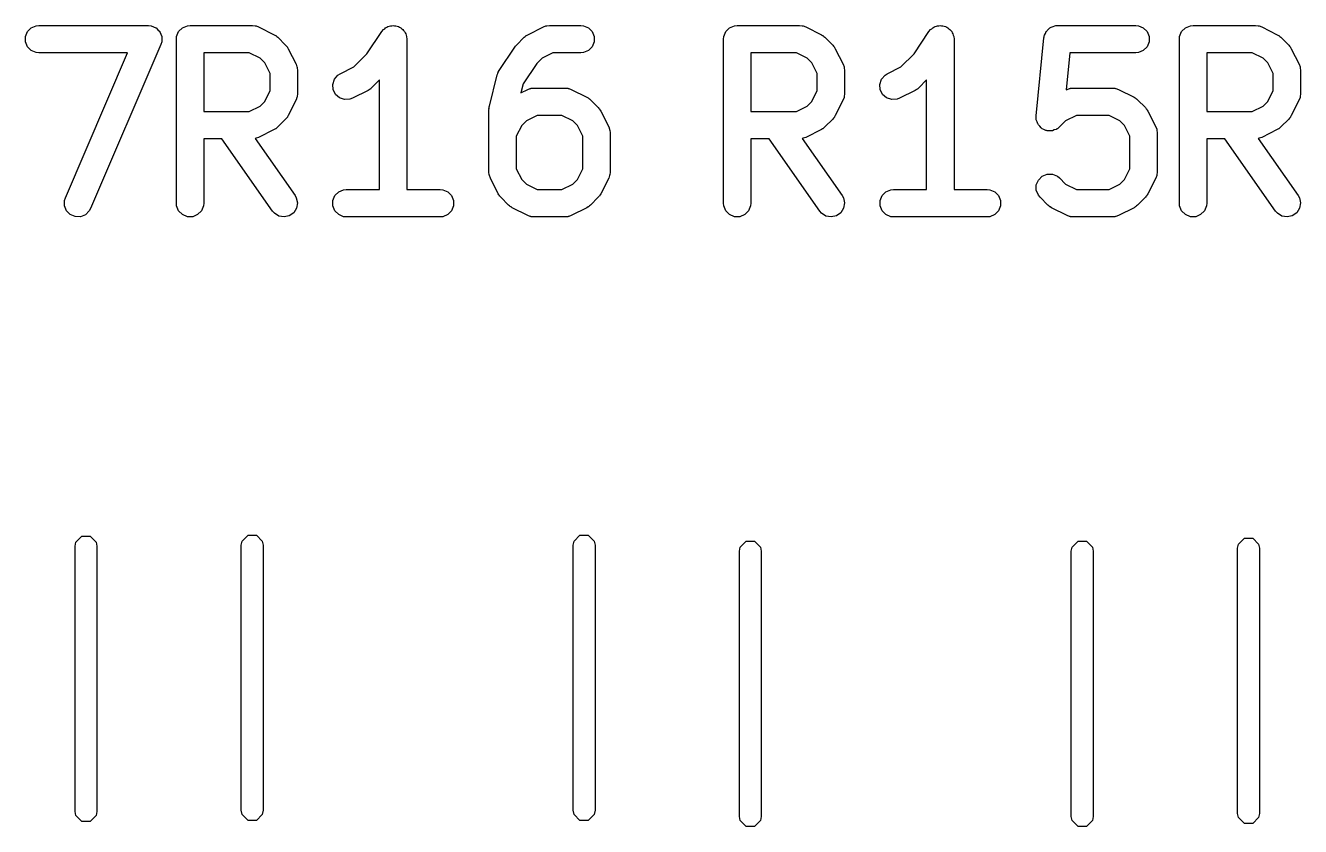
# Model space of a CAD drawing. Header units: millimetres. Extents: x 113.4 to 170.4, y -113 to -74.5.
# Drawn here: x 127.41 to 134.4, y -99.83 to -95.43 of the extents above; entities that cross this region are included whole.
import ezdxf

# ---------------------------------------------------------------- set-up
doc = ezdxf.new("R2010")
doc.units = ezdxf.units.MM
doc.layers.add('F.Silkscreen', color=41, linetype='CONTINUOUS', true_color=0xf2eda1)

msp = doc.modelspace()

# ---------------------------------------------------------------- linework, layer by layer
at = {"layer": 'F.Silkscreen', "linetype": 'CONTINUOUS'}
for p, q in [((127.405012, -95.493925), (127.416211, -95.466889)), ((127.405012, -95.523189), (127.405012, -95.493925)), ((127.416211, -95.466889), (127.436903, -95.446197)), ((127.436903, -95.446197), (127.463939, -95.434998)), ((127.463939, -95.434998), (127.478571, -95.433557)), ((127.478571, -95.433557), (128.078571, -95.433557)), ((128.078571, -95.433557), (128.093203, -95.434998)), ((128.093203, -95.434998), (128.093633, -95.435176)), ((128.093633, -95.435176), (128.094098, -95.435182)), ((128.094098, -95.435182), (128.107138, -95.44077)), ((128.107138, -95.44077), (128.120239, -95.446197)), ((128.120239, -95.446197), (128.120567, -95.446525)), ((128.120567, -95.446525), (128.120996, -95.446709)), ((128.120996, -95.446709), (128.130911, -95.456869)), ((128.130911, -95.456869), (128.140931, -95.466889)), ((128.140931, -95.466889), (128.141109, -95.467319)), ((128.141109, -95.467319), (128.141435, -95.467653)), ((128.141435, -95.467653), (128.146708, -95.480835)), ((128.146708, -95.480835), (128.15213, -95.493925)), ((128.15213, -95.493925), (128.15213, -95.49439)), ((128.15213, -95.49439), (128.152303, -95.494823)), ((128.152303, -95.494823), (128.15213, -95.509002)), ((128.232142, -95.508557), (128.233583, -95.493925)), ((128.233583, -95.493925), (128.244782, -95.466889)), ((128.244782, -95.466889), (128.265474, -95.446197)), ((128.265474, -95.446197), (128.29251, -95.434998)), ((128.29251, -95.434998), (128.307142, -95.433557)), ((128.307142, -95.433557), (128.649999, -95.433557)), ((128.649999, -95.433557), (128.664631, -95.434998)), ((128.664631, -95.434998), (128.66712, -95.436029)), ((128.66712, -95.436029), (128.669808, -95.43622)), ((128.669808, -95.43622), (128.68354, -95.441475)), ((128.68354, -95.441475), (128.769255, -95.484332)), ((128.769255, -95.484332), (128.775554, -95.488296)), ((128.775554, -95.488296), (128.777382, -95.489054)), ((128.777382, -95.489054), (128.779438, -95.490742)), ((128.779438, -95.490742), (128.781698, -95.492164)), ((128.781698, -95.492164), (128.782997, -95.493662)), ((128.782997, -95.493662), (128.788747, -95.498381)), ((128.788747, -95.498381), (128.831604, -95.541238)), ((129.277428, -95.589347), (129.359024, -95.466955)), ((129.359024, -95.466955), (129.359057, -95.466913)), ((129.359057, -95.466913), (129.359068, -95.466889)), ((129.359068, -95.466889), (129.359123, -95.466833)), ((129.359123, -95.466833), (129.36834, -95.455579)), ((129.36834, -95.455579), (129.374509, -95.451447)), ((129.374509, -95.451447), (129.37976, -95.446197)), ((129.37976, -95.446197), (129.386549, -95.443384)), ((129.386549, -95.443384), (129.392655, -95.439296)), ((129.392655, -95.439296), (129.399935, -95.437839)), ((129.399935, -95.437839), (129.406796, -95.434998)), ((129.406796, -95.434998), (129.414144, -95.434998)), ((129.414144, -95.434998), (129.421349, -95.433557)), ((129.421349, -95.433557), (129.428633, -95.434998)), ((129.428633, -95.434998), (129.43606, -95.434998)), ((129.43606, -95.434998), (129.442848, -95.43781)), ((129.442848, -95.43781), (129.450057, -95.439236)), ((129.450057, -95.439236), (129.456235, -95.443355)), ((129.456235, -95.443355), (129.463096, -95.446197)), ((129.463096, -95.446197), (129.468291, -95.451392)), ((129.468291, -95.451392), (129.474406, -95.455469)), ((129.474406, -95.455469), (129.478537, -95.461638)), ((129.478537, -95.461638), (129.483788, -95.466889)), ((129.483788, -95.466889), (129.4866, -95.473678)), ((129.4866, -95.473678), (129.490689, -95.479784)), ((129.490689, -95.479784), (129.492145, -95.487064)), ((129.492145, -95.487064), (129.494987, -95.493925)), ((129.494987, -95.493925), (129.496412, -95.508401)), ((130.096967, -95.541238), (130.139824, -95.498381)), ((130.139824, -95.498381), (130.145573, -95.493662)), ((130.145573, -95.493662), (130.146873, -95.492164)), ((130.146873, -95.492164), (130.149132, -95.490742)), ((130.149132, -95.490742), (130.151189, -95.489054)), ((130.151189, -95.489054), (130.153016, -95.488296)), ((130.153016, -95.488296), (130.159316, -95.484332)), ((130.159316, -95.484332), (130.24503, -95.441475)), ((130.24503, -95.441475), (130.258762, -95.43622)), ((130.258762, -95.43622), (130.261449, -95.436029)), ((130.261449, -95.436029), (130.263939, -95.434998)), ((130.263939, -95.434998), (130.278571, -95.433557)), ((130.278571, -95.433557), (130.45, -95.433557)), ((130.45, -95.433557), (130.464632, -95.434998)), ((130.464632, -95.434998), (130.491668, -95.446197)), ((130.491668, -95.446197), (130.51236, -95.466889)), ((130.51236, -95.466889), (130.523559, -95.493925)), ((130.523559, -95.493925), (130.523559, -95.523189)), ((131.232142, -95.508557), (131.233583, -95.493925)), ((131.233583, -95.493925), (131.244782, -95.466889)), ((131.244782, -95.466889), (131.265474, -95.446197)), ((131.265474, -95.446197), (131.29251, -95.434998)), ((131.29251, -95.434998), (131.307142, -95.433557)), ((131.307142, -95.433557), (131.649999, -95.433557)), ((131.649999, -95.433557), (131.664631, -95.434998)), ((131.664631, -95.434998), (131.66712, -95.436029)), ((131.66712, -95.436029), (131.669808, -95.43622)), ((131.669808, -95.43622), (131.68354, -95.441475)), ((131.68354, -95.441475), (131.769255, -95.484332)), ((131.769255, -95.484332), (131.775554, -95.488296)), ((131.775554, -95.488296), (131.777382, -95.489054)), ((131.777382, -95.489054), (131.779438, -95.490742)), ((131.779438, -95.490742), (131.781698, -95.492164)), ((131.781698, -95.492164), (131.782997, -95.493662)), ((131.782997, -95.493662), (131.788747, -95.498381)), ((131.788747, -95.498381), (131.831604, -95.541238)), ((132.277428, -95.589347), (132.359024, -95.466955)), ((132.359024, -95.466955), (132.359057, -95.466913)), ((132.359057, -95.466913), (132.359068, -95.466889)), ((132.359068, -95.466889), (132.359123, -95.466833)), ((132.359123, -95.466833), (132.36834, -95.455579)), ((132.36834, -95.455579), (132.374509, -95.451447)), ((132.374509, -95.451447), (132.37976, -95.446197)), ((132.37976, -95.446197), (132.386549, -95.443384)), ((132.386549, -95.443384), (132.392655, -95.439296)), ((132.392655, -95.439296), (132.399935, -95.437839)), ((132.399935, -95.437839), (132.406796, -95.434998)), ((132.406796, -95.434998), (132.414144, -95.434998)), ((132.414144, -95.434998), (132.421349, -95.433557)), ((132.421349, -95.433557), (132.428633, -95.434998)), ((132.428633, -95.434998), (132.43606, -95.434998)), ((132.43606, -95.434998), (132.442848, -95.43781)), ((132.442848, -95.43781), (132.450057, -95.439236)), ((132.450057, -95.439236), (132.456235, -95.443355)), ((132.456235, -95.443355), (132.463096, -95.446197)), ((132.463096, -95.446197), (132.468291, -95.451392)), ((132.468291, -95.451392), (132.474406, -95.455469)), ((132.474406, -95.455469), (132.478537, -95.461638)), ((132.478537, -95.461638), (132.483788, -95.466889)), ((132.483788, -95.466889), (132.4866, -95.473678)), ((132.4866, -95.473678), (132.490689, -95.479784)), ((132.490689, -95.479784), (132.492145, -95.487064)), ((132.492145, -95.487064), (132.494987, -95.493925)), ((132.494987, -95.493925), (132.496412, -95.508401)), ((132.9468, -95.929665), (132.989657, -95.501094)), ((132.989657, -95.501094), (132.990726, -95.495761)), ((132.990726, -95.493925), (132.991439, -95.492202)), ((132.990726, -95.495761), (132.990726, -95.493925)), ((132.991439, -95.492202), (132.992547, -95.486678)), ((132.992547, -95.486678), (132.997729, -95.477016)), ((132.997729, -95.477016), (133.001925, -95.466889)), ((133.001925, -95.466889), (133.004595, -95.464218)), ((133.004595, -95.464218), (133.006381, -95.46089)), ((133.006381, -95.46089), (133.014867, -95.453946)), ((133.014867, -95.453946), (133.022617, -95.446197)), ((133.022617, -95.446197), (133.026105, -95.444752)), ((133.026105, -95.444752), (133.029029, -95.44236)), ((133.029029, -95.44236), (133.039526, -95.439192)), ((133.039526, -95.439192), (133.049653, -95.434998)), ((133.049653, -95.434998), (133.055258, -95.434445)), ((133.055258, -95.434445), (133.057045, -95.433907)), ((133.057045, -95.433907), (133.058873, -95.434089)), ((133.058873, -95.434089), (133.064285, -95.433557)), ((133.064285, -95.433557), (133.492857, -95.433557)), ((133.492857, -95.433557), (133.507489, -95.434998)), ((133.507489, -95.434998), (133.534525, -95.446197)), ((133.534525, -95.446197), (133.555217, -95.466889)), ((133.555217, -95.466889), (133.566416, -95.493925)), ((133.566416, -95.493925), (133.566416, -95.523189)), ((133.732142, -95.508557), (133.733583, -95.493925)), ((133.733583, -95.493925), (133.744782, -95.466889)), ((133.744782, -95.466889), (133.765474, -95.446197)), ((133.765474, -95.446197), (133.79251, -95.434998)), ((133.79251, -95.434998), (133.807142, -95.433557)), ((133.807142, -95.433557), (134.149999, -95.433557)), ((134.149999, -95.433557), (134.164631, -95.434998)), ((134.164631, -95.434998), (134.16712, -95.436029)), ((134.16712, -95.436029), (134.169808, -95.43622)), ((134.169808, -95.43622), (134.18354, -95.441475)), ((134.18354, -95.441475), (134.269255, -95.484332)), ((134.269255, -95.484332), (134.275554, -95.488296)), ((134.275554, -95.488296), (134.277382, -95.489054)), ((134.277382, -95.489054), (134.279438, -95.490742)), ((134.279438, -95.490742), (134.281698, -95.492164)), ((134.281698, -95.492164), (134.282997, -95.493662)), ((134.282997, -95.493662), (134.288747, -95.498381)), ((134.288747, -95.498381), (134.331604, -95.541238)), ((127.416211, -95.550225), (127.405012, -95.523189)), ((127.436903, -95.570917), (127.416211, -95.550225)), ((127.463939, -95.582116), (127.436903, -95.570917)), ((128.147507, -95.538101), (127.761793, -96.438101)), ((128.151946, -95.524084), (128.147507, -95.538101)), ((128.151951, -95.523619), (128.151946, -95.524084)), ((128.15213, -95.523189), (128.151951, -95.523619)), ((128.15213, -95.509002), (128.15213, -95.523189)), ((128.232142, -96.408557), (128.232142, -95.508557)), ((128.831604, -95.541238), (128.836322, -95.546987)), ((128.836322, -95.546987), (128.837821, -95.548287)), ((128.837821, -95.548287), (128.839242, -95.550546)), ((128.839242, -95.550546), (128.840931, -95.552603)), ((128.840931, -95.552603), (128.841688, -95.55443)), ((128.841688, -95.55443), (128.845653, -95.56073)), ((128.845653, -95.56073), (128.88851, -95.646444)), ((129.496412, -95.508401), (129.496428, -95.508478)), ((129.496428, -95.508478), (129.496422, -95.508504)), ((129.496422, -95.508504), (129.496428, -95.508557)), ((129.496428, -95.508557), (129.496428, -96.333557)), ((130.001881, -95.681239), (130.087597, -95.552668)), ((130.087597, -95.552668), (130.087629, -95.552628)), ((130.087629, -95.552628), (130.08764, -95.552603)), ((130.08764, -95.552603), (130.092365, -95.546845)), ((130.092365, -95.546845), (130.096912, -95.541293)), ((130.096912, -95.541293), (130.096933, -95.541278)), ((130.096933, -95.541278), (130.096967, -95.541238)), ((130.491668, -95.570917), (130.464632, -95.582116)), ((130.51236, -95.550225), (130.491668, -95.570917)), ((130.523559, -95.523189), (130.51236, -95.550225)), ((131.232142, -96.408557), (131.232142, -95.508557)), ((131.831604, -95.541238), (131.836322, -95.546987)), ((131.836322, -95.546987), (131.837821, -95.548287)), ((131.837821, -95.548287), (131.839242, -95.550546)), ((131.839242, -95.550546), (131.840931, -95.552603)), ((131.840931, -95.552603), (131.841688, -95.55443)), ((131.841688, -95.55443), (131.845653, -95.56073)), ((131.845653, -95.56073), (131.88851, -95.646444)), ((132.496412, -95.508401), (132.496428, -95.508478)), ((132.496428, -95.508478), (132.496422, -95.508504)), ((132.496422, -95.508504), (132.496428, -95.508557)), ((132.496428, -95.508557), (132.496428, -96.333557)), ((133.534525, -95.570917), (133.507489, -95.582116)), ((133.555217, -95.550225), (133.534525, -95.570917)), ((133.566416, -95.523189), (133.555217, -95.550225)), ((133.732142, -96.408557), (133.732142, -95.508557)), ((134.331604, -95.541238), (134.336322, -95.546987)), ((134.336322, -95.546987), (134.337821, -95.548287)), ((134.337821, -95.548287), (134.339242, -95.550546)), ((134.339242, -95.550546), (134.340931, -95.552603)), ((134.340931, -95.552603), (134.341688, -95.55443)), ((134.341688, -95.55443), (134.345653, -95.56073)), ((134.345653, -95.56073), (134.38851, -95.646444)), ((127.478571, -95.583557), (127.463939, -95.582116)), ((127.96483, -95.583557), (127.478571, -95.583557)), ((127.623921, -96.379013), (127.96483, -95.583557)), ((128.632294, -95.583557), (128.382142, -95.583557)), ((128.382142, -95.583557), (128.382142, -95.904985)), ((128.691287, -95.613053), (128.632294, -95.583557)), ((128.716932, -95.638698), (128.691287, -95.613053)), ((128.746428, -95.69769), (128.716932, -95.638698)), ((129.205572, -95.661203), (129.277428, -95.589347)), ((130.208285, -95.642051), (130.133894, -95.753636)), ((130.237284, -95.613053), (130.208285, -95.642051)), ((130.296276, -95.583557), (130.237284, -95.613053)), ((130.45, -95.583557), (130.296276, -95.583557)), ((130.464632, -95.582116), (130.45, -95.583557)), ((131.632294, -95.583557), (131.382142, -95.583557)), ((131.382142, -95.583557), (131.382142, -95.904985)), ((131.691287, -95.613053), (131.632294, -95.583557)), ((131.716932, -95.638698), (131.691287, -95.613053)), ((131.746428, -95.69769), (131.716932, -95.638698)), ((132.205572, -95.661203), (132.277428, -95.589347)), ((133.132159, -95.583557), (133.111851, -95.786635)), ((133.492857, -95.583557), (133.132159, -95.583557)), ((133.507489, -95.582116), (133.492857, -95.583557)), ((134.132294, -95.583557), (133.882142, -95.583557)), ((133.882142, -95.583557), (133.882142, -95.904985)), ((134.191287, -95.613053), (134.132294, -95.583557)), ((134.216932, -95.638698), (134.191287, -95.613053)), ((134.246428, -95.69769), (134.216932, -95.638698)), ((128.746428, -95.790852), (128.746428, -95.69769)), ((128.88851, -95.646444), (128.893765, -95.660176)), ((128.893765, -95.660176), (128.893955, -95.662863)), ((128.893955, -95.662863), (128.894987, -95.665353)), ((128.894987, -95.665353), (128.896428, -95.679985)), ((128.896428, -95.679985), (128.896428, -95.808557)), ((129.099127, -95.728559), (129.118301, -95.706451)), ((129.118301, -95.706451), (129.130743, -95.698618)), ((129.130743, -95.698618), (129.205572, -95.661203)), ((129.948667, -95.876081), (129.991524, -95.704652)), ((129.991524, -95.704652), (129.994604, -95.696029)), ((129.994604, -95.696029), (129.994964, -95.694213)), ((129.994964, -95.694213), (129.995842, -95.692565)), ((129.995842, -95.692565), (129.996471, -95.690806)), ((129.996471, -95.690806), (129.997574, -95.689317)), ((129.997574, -95.689317), (130.001881, -95.681239)), ((131.746428, -95.790852), (131.746428, -95.69769)), ((131.88851, -95.646444), (131.893765, -95.660176)), ((131.893765, -95.660176), (131.893955, -95.662863)), ((131.893955, -95.662863), (131.894987, -95.665353)), ((131.894987, -95.665353), (131.896428, -95.679985)), ((131.896428, -95.679985), (131.896428, -95.808557)), ((132.099127, -95.728559), (132.118301, -95.706451)), ((132.118301, -95.706451), (132.130743, -95.698618)), ((132.130743, -95.698618), (132.205572, -95.661203)), ((134.246428, -95.790852), (134.246428, -95.69769)), ((134.38851, -95.646444), (134.393765, -95.660176)), ((134.393765, -95.660176), (134.393955, -95.662863)), ((134.393955, -95.662863), (134.394987, -95.665353)), ((134.394987, -95.665353), (134.396428, -95.679985)), ((134.396428, -95.679985), (134.396428, -95.808557)), ((129.089874, -95.75632), (129.099127, -95.728559)), ((129.091948, -95.78551), (129.089874, -95.75632)), ((129.295984, -95.782091), (129.293725, -95.783512)), ((129.297282, -95.780593), (129.295984, -95.782091)), ((129.303032, -95.775875), (129.297282, -95.780593)), ((129.346428, -95.732479), (129.303032, -95.775875)), ((129.346428, -96.333557), (129.346428, -95.732479)), ((130.133894, -95.753636), (130.121493, -95.803243)), ((130.159316, -95.784332), (130.173048, -95.779077)), ((130.173048, -95.779077), (130.175735, -95.778886)), ((130.175735, -95.778886), (130.178225, -95.777855)), ((130.178225, -95.777855), (130.192857, -95.776414)), ((130.192857, -95.776414), (130.364285, -95.776414)), ((130.364285, -95.776414), (130.378917, -95.777855)), ((130.378917, -95.777855), (130.381406, -95.778886)), ((130.381406, -95.778886), (130.384094, -95.779077)), ((130.384094, -95.779077), (130.397826, -95.784332)), ((132.089874, -95.75632), (132.099127, -95.728559)), ((132.091948, -95.78551), (132.089874, -95.75632)), ((132.295984, -95.782091), (132.293725, -95.783512)), ((132.297282, -95.780593), (132.295984, -95.782091)), ((132.303032, -95.775875), (132.297282, -95.780593)), ((132.346428, -95.732479), (132.303032, -95.775875)), ((132.346428, -96.333557), (132.346428, -95.732479)), ((133.116459, -95.784332), (133.130191, -95.779077)), ((133.130191, -95.779077), (133.132878, -95.778886)), ((133.132878, -95.778886), (133.135368, -95.777855)), ((133.135368, -95.777855), (133.15, -95.776414)), ((133.15, -95.776414), (133.364285, -95.776414)), ((133.364285, -95.776414), (133.378917, -95.777855)), ((133.378917, -95.777855), (133.381406, -95.778886)), ((133.381406, -95.778886), (133.384094, -95.779077)), ((133.384094, -95.779077), (133.397826, -95.784332)), ((128.691287, -95.875488), (128.716932, -95.849844)), ((128.716932, -95.849844), (128.746428, -95.790852)), ((128.88851, -95.842098), (128.845653, -95.927812)), ((128.893765, -95.828366), (128.88851, -95.842098)), ((128.893955, -95.825678), (128.893765, -95.828366)), ((128.894987, -95.823189), (128.893955, -95.825678)), ((128.896428, -95.808557), (128.894987, -95.823189)), ((129.105036, -95.811684), (129.091948, -95.78551)), ((129.127144, -95.830858), (129.105036, -95.811684)), ((129.154905, -95.840111), (129.127144, -95.830858)), ((129.184095, -95.838037), (129.154905, -95.840111)), ((129.197827, -95.832782), (129.184095, -95.838037)), ((129.283541, -95.789924), (129.197827, -95.832782)), ((129.289837, -95.78596), (129.283541, -95.789924)), ((129.291666, -95.785203), (129.289837, -95.78596)), ((129.293725, -95.783512), (129.291666, -95.785203)), ((130.121493, -95.803243), (130.159316, -95.784332)), ((130.397826, -95.784332), (130.483541, -95.827189)), ((130.483541, -95.827189), (130.48984, -95.831153)), ((130.48984, -95.831153), (130.491668, -95.831911)), ((130.491668, -95.831911), (130.493724, -95.833599)), ((130.493724, -95.833599), (130.495984, -95.835021)), ((130.495984, -95.835021), (130.497283, -95.836519)), ((130.497283, -95.836519), (130.503033, -95.841238)), ((130.503033, -95.841238), (130.54589, -95.884095)), ((131.691287, -95.875488), (131.716932, -95.849844)), ((131.716932, -95.849844), (131.746428, -95.790852)), ((131.88851, -95.842098), (131.845653, -95.927812)), ((131.893765, -95.828366), (131.88851, -95.842098)), ((131.893955, -95.825678), (131.893765, -95.828366)), ((131.894987, -95.823189), (131.893955, -95.825678)), ((131.896428, -95.808557), (131.894987, -95.823189)), ((132.105036, -95.811684), (132.091948, -95.78551)), ((132.127144, -95.830858), (132.105036, -95.811684)), ((132.154905, -95.840111), (132.127144, -95.830858)), ((132.184095, -95.838037), (132.154905, -95.840111)), ((132.197827, -95.832782), (132.184095, -95.838037)), ((132.283541, -95.789924), (132.197827, -95.832782)), ((132.289837, -95.78596), (132.283541, -95.789924)), ((132.291666, -95.785203), (132.289837, -95.78596)), ((132.293725, -95.783512), (132.291666, -95.785203)), ((133.111851, -95.786635), (133.116459, -95.784332)), ((133.397826, -95.784332), (133.483541, -95.827189)), ((133.483541, -95.827189), (133.48984, -95.831153)), ((133.48984, -95.831153), (133.491668, -95.831911)), ((133.491668, -95.831911), (133.493724, -95.833599)), ((133.493724, -95.833599), (133.495984, -95.835021)), ((133.495984, -95.835021), (133.497283, -95.836519)), ((133.497283, -95.836519), (133.503033, -95.841238)), ((133.503033, -95.841238), (133.54589, -95.884095)), ((134.191287, -95.875488), (134.216932, -95.849844)), ((134.216932, -95.849844), (134.246428, -95.790852)), ((134.38851, -95.842098), (134.345653, -95.927812)), ((134.393765, -95.828366), (134.38851, -95.842098)), ((134.393955, -95.825678), (134.393765, -95.828366)), ((134.394987, -95.823189), (134.393955, -95.825678)), ((134.396428, -95.808557), (134.394987, -95.823189)), ((128.382142, -95.904985), (128.632294, -95.904985)), ((128.632294, -95.904985), (128.691287, -95.875488)), ((129.946428, -95.894271), (129.946679, -95.891717)), ((129.946428, -96.237128), (129.946428, -95.894271)), ((129.946517, -95.890626), (129.947325, -95.885153)), ((129.946679, -95.891717), (129.946517, -95.890626)), ((129.947325, -95.885153), (129.947869, -95.879639)), ((129.947869, -95.879639), (129.948292, -95.878617)), ((129.948292, -95.878617), (129.948667, -95.876081)), ((130.54589, -95.884095), (130.550608, -95.889844)), ((130.550608, -95.889844), (130.552107, -95.891144)), ((130.552107, -95.891144), (130.553528, -95.893403)), ((130.553528, -95.893403), (130.555217, -95.89546)), ((130.555217, -95.89546), (130.555974, -95.897287)), ((130.555974, -95.897287), (130.559939, -95.903587)), ((130.559939, -95.903587), (130.602796, -95.989301)), ((131.382142, -95.904985), (131.632294, -95.904985)), ((131.632294, -95.904985), (131.691287, -95.875488)), ((133.54589, -95.884095), (133.550608, -95.889844)), ((133.550608, -95.889844), (133.552107, -95.891144)), ((133.552107, -95.891144), (133.553528, -95.893403)), ((133.553528, -95.893403), (133.555217, -95.89546)), ((133.555217, -95.89546), (133.555974, -95.897287)), ((133.555974, -95.897287), (133.559939, -95.903587)), ((133.559939, -95.903587), (133.602796, -95.989301)), ((133.882142, -95.904985), (134.132294, -95.904985)), ((134.132294, -95.904985), (134.191287, -95.875488)), ((128.788747, -95.990161), (128.782997, -95.994879)), ((128.831604, -95.947304), (128.788747, -95.990161)), ((128.836322, -95.941554), (128.831604, -95.947304)), ((128.837821, -95.940255), (128.836322, -95.941554)), ((128.839242, -95.937995), (128.837821, -95.940255)), ((128.840931, -95.935939), (128.839242, -95.937995)), ((128.841688, -95.934111), (128.840931, -95.935939)), ((128.845653, -95.927812), (128.841688, -95.934111)), ((130.125924, -95.981555), (130.096428, -96.040547)), ((130.151568, -95.95591), (130.125924, -95.981555)), ((130.210562, -95.926414), (130.151568, -95.95591)), ((130.34658, -95.926414), (130.210562, -95.926414)), ((130.405573, -95.95591), (130.34658, -95.926414)), ((130.431218, -95.981555), (130.405573, -95.95591)), ((130.460714, -96.040547), (130.431218, -95.981555)), ((130.602796, -95.989301), (130.608051, -96.003033)), ((131.788747, -95.990161), (131.782997, -95.994879)), ((131.831604, -95.947304), (131.788747, -95.990161)), ((131.836322, -95.941554), (131.831604, -95.947304)), ((131.837821, -95.940255), (131.836322, -95.941554)), ((131.839242, -95.937995), (131.837821, -95.940255)), ((131.840931, -95.935939), (131.839242, -95.937995)), ((131.841688, -95.934111), (131.840931, -95.935939)), ((131.845653, -95.927812), (131.841688, -95.934111)), ((132.946778, -95.944368), (132.9468, -95.929665)), ((132.947869, -95.947983), (132.946778, -95.944368)), ((132.947869, -95.951759), (132.947869, -95.947983)), ((132.952063, -95.961884), (132.947869, -95.951759)), ((132.955231, -95.972384), (132.952063, -95.961884)), ((132.957622, -95.975307), (132.955231, -95.972384)), ((132.959068, -95.978796), (132.957622, -95.975307)), ((132.966821, -95.986549), (132.959068, -95.978796)), ((132.973762, -95.995032), (132.966821, -95.986549)), ((133.074461, -95.990161), (133.063096, -95.999488)), ((133.108711, -95.95591), (133.074461, -95.990161)), ((133.167705, -95.926414), (133.108711, -95.95591)), ((133.34658, -95.926414), (133.167705, -95.926414)), ((133.405573, -95.95591), (133.34658, -95.926414)), ((133.431218, -95.981555), (133.405573, -95.95591)), ((133.460714, -96.040547), (133.431218, -95.981555)), ((133.602796, -95.989301), (133.608051, -96.003033)), ((134.288747, -95.990161), (134.282997, -95.994879)), ((134.331604, -95.947304), (134.288747, -95.990161)), ((134.336322, -95.941554), (134.331604, -95.947304)), ((134.337821, -95.940255), (134.336322, -95.941554)), ((134.339242, -95.937995), (134.337821, -95.940255)), ((134.340931, -95.935939), (134.339242, -95.937995)), ((134.341688, -95.934111), (134.340931, -95.935939)), ((134.345653, -95.927812), (134.341688, -95.934111)), ((128.482379, -96.054985), (128.382142, -96.054985)), ((128.382142, -96.054985), (128.382142, -96.408557)), ((128.759986, -96.451567), (128.482379, -96.054985)), ((128.664631, -96.053544), (128.664478, -96.053558)), ((128.664478, -96.053558), (128.882871, -96.365548)), ((128.66712, -96.052512), (128.664631, -96.053544)), ((128.669808, -96.052322), (128.66712, -96.052512)), ((128.68354, -96.047067), (128.669808, -96.052322)), ((128.769255, -96.00421), (128.68354, -96.047067)), ((128.775554, -96.000245), (128.769255, -96.00421)), ((128.777382, -95.999488), (128.775554, -96.000245)), ((128.779438, -95.997799), (128.777382, -95.999488)), ((128.781698, -95.996378), (128.779438, -95.997799)), ((128.782997, -95.994879), (128.781698, -95.996378)), ((130.096428, -96.040547), (130.096428, -96.219423)), ((130.460714, -96.219423), (130.460714, -96.040547)), ((130.608051, -96.003033), (130.608241, -96.00572)), ((130.608241, -96.00572), (130.609273, -96.00821)), ((130.609273, -96.00821), (130.610714, -96.022842)), ((130.610714, -96.022842), (130.610714, -96.237128)), ((131.482379, -96.054985), (131.382142, -96.054985)), ((131.382142, -96.054985), (131.382142, -96.408557)), ((131.759986, -96.451567), (131.482379, -96.054985)), ((131.664631, -96.053544), (131.664478, -96.053558)), ((131.664478, -96.053558), (131.882871, -96.365548)), ((131.66712, -96.052512), (131.664631, -96.053544)), ((131.669808, -96.052322), (131.66712, -96.052512)), ((131.68354, -96.047067), (131.669808, -96.052322)), ((131.769255, -96.00421), (131.68354, -96.047067)), ((131.775554, -96.000245), (131.769255, -96.00421)), ((131.777382, -95.999488), (131.775554, -96.000245)), ((131.779438, -95.997799), (131.777382, -95.999488)), ((131.781698, -95.996378), (131.779438, -95.997799)), ((131.782997, -95.994879), (131.781698, -95.996378)), ((132.977088, -95.996816), (132.973762, -95.995032)), ((132.97976, -95.999488), (132.977088, -95.996816)), ((132.989887, -96.003683), (132.97976, -95.999488)), ((132.999549, -96.008866), (132.989887, -96.003683)), ((133.003308, -96.009241), (132.999549, -96.008866)), ((133.006797, -96.010687), (133.003308, -96.009241)), ((133.017758, -96.010687), (133.006797, -96.010687)), ((133.028668, -96.011778), (133.017758, -96.010687)), ((133.032284, -96.010687), (133.028668, -96.011778)), ((133.036059, -96.010687), (133.032284, -96.010687)), ((133.046184, -96.006492), (133.036059, -96.010687)), ((133.056684, -96.003325), (133.046184, -96.006492)), ((133.059607, -96.000933), (133.056684, -96.003325)), ((133.063096, -95.999488), (133.059607, -96.000933)), ((133.460714, -96.219423), (133.460714, -96.040547)), ((133.608051, -96.003033), (133.608241, -96.00572)), ((133.608241, -96.00572), (133.609273, -96.00821)), ((133.609273, -96.00821), (133.610714, -96.022842)), ((133.610714, -96.022842), (133.610714, -96.237128)), ((133.982379, -96.054985), (133.882142, -96.054985)), ((133.882142, -96.054985), (133.882142, -96.408557)), ((134.259986, -96.451567), (133.982379, -96.054985)), ((134.164631, -96.053544), (134.164478, -96.053558)), ((134.164478, -96.053558), (134.382871, -96.365548)), ((134.16712, -96.052512), (134.164631, -96.053544)), ((134.169808, -96.052322), (134.16712, -96.052512)), ((134.18354, -96.047067), (134.169808, -96.052322)), ((134.269255, -96.00421), (134.18354, -96.047067)), ((134.275554, -96.000245), (134.269255, -96.00421)), ((134.277382, -95.999488), (134.275554, -96.000245)), ((134.279438, -95.997799), (134.277382, -95.999488)), ((134.281698, -95.996378), (134.279438, -95.997799)), ((134.282997, -95.994879), (134.281698, -95.996378)), ((129.947869, -96.25176), (129.946428, -96.237128)), ((129.9489, -96.254249), (129.947869, -96.25176)), ((129.949091, -96.256937), (129.9489, -96.254249)), ((129.954346, -96.270669), (129.949091, -96.256937)), ((129.997203, -96.356383), (129.954346, -96.270669)), ((130.096428, -96.219423), (130.125924, -96.278415)), ((130.431217, -96.278415), (130.460714, -96.219423)), ((130.602796, -96.270669), (130.559939, -96.356383)), ((130.608051, -96.256937), (130.602796, -96.270669)), ((130.608241, -96.254249), (130.608051, -96.256937)), ((130.609273, -96.25176), (130.608241, -96.254249)), ((130.610714, -96.237128), (130.609273, -96.25176)), ((132.959068, -96.281174), (132.979761, -96.260481)), ((132.979761, -96.260481), (133.006797, -96.249283)), ((133.006797, -96.249283), (133.03606, -96.249283)), ((133.03606, -96.249283), (133.063096, -96.260482)), ((133.063096, -96.260482), (133.074462, -96.26981)), ((133.074462, -96.26981), (133.108712, -96.304061)), ((133.431217, -96.278415), (133.460714, -96.219423)), ((133.602796, -96.270669), (133.559939, -96.356383)), ((133.608051, -96.256937), (133.602796, -96.270669)), ((133.608241, -96.254249), (133.608051, -96.256937)), ((133.609273, -96.25176), (133.608241, -96.254249)), ((133.610714, -96.237128), (133.609273, -96.25176)), ((129.122617, -96.346197), (129.149653, -96.334998)), ((129.149653, -96.334998), (129.164285, -96.333557)), ((129.164285, -96.333557), (129.346428, -96.333557)), ((129.496428, -96.333557), (129.678571, -96.333557)), ((129.678571, -96.333557), (129.693203, -96.334998)), ((129.693203, -96.334998), (129.720239, -96.346197)), ((130.125924, -96.278415), (130.151569, -96.304061)), ((130.151569, -96.304061), (130.210562, -96.333557)), ((130.210562, -96.333557), (130.34658, -96.333557)), ((130.34658, -96.333557), (130.405572, -96.304061)), ((130.405572, -96.304061), (130.431217, -96.278415)), ((132.122617, -96.346197), (132.149653, -96.334998)), ((132.149653, -96.334998), (132.164285, -96.333557)), ((132.164285, -96.333557), (132.346428, -96.333557)), ((132.496428, -96.333557), (132.678571, -96.333557)), ((132.678571, -96.333557), (132.693203, -96.334998)), ((132.693203, -96.334998), (132.720239, -96.346197)), ((132.947869, -96.30821), (132.959068, -96.281174)), ((132.947869, -96.337473), (132.947869, -96.30821)), ((132.959067, -96.364509), (132.947869, -96.337473)), ((133.108712, -96.304061), (133.167705, -96.333557)), ((133.167705, -96.333557), (133.34658, -96.333557)), ((133.34658, -96.333557), (133.405572, -96.304061)), ((133.405572, -96.304061), (133.431217, -96.278415)), ((127.619125, -96.422291), (127.619482, -96.39303)), ((127.619482, -96.39303), (127.623921, -96.379013)), ((128.233583, -96.423189), (128.232142, -96.408557)), ((128.382142, -96.408557), (128.380701, -96.423189)), ((128.882871, -96.365548), (128.890081, -96.378361)), ((128.890081, -96.378361), (128.896411, -96.406932)), ((128.896411, -96.406932), (128.891325, -96.43575)), ((129.090726, -96.393925), (129.101925, -96.366889)), ((129.090726, -96.423189), (129.090726, -96.393925)), ((129.101925, -96.366889), (129.122617, -96.346197)), ((129.720239, -96.346197), (129.740931, -96.366889)), ((129.740931, -96.366889), (129.75213, -96.393925)), ((129.75213, -96.393925), (129.75213, -96.423189)), ((130.001166, -96.362679), (129.997203, -96.356383)), ((130.001924, -96.364509), (130.001166, -96.362679)), ((130.003613, -96.366567), (130.001924, -96.364509)), ((130.005035, -96.368826), (130.003613, -96.366567)), ((130.006533, -96.370125), (130.005035, -96.368826)), ((130.011251, -96.375874), (130.006533, -96.370125)), ((130.054109, -96.418733), (130.011251, -96.375874)), ((130.545891, -96.375874), (130.503034, -96.418732)), ((130.550608, -96.370125), (130.545891, -96.375874)), ((130.552107, -96.368826), (130.550608, -96.370125)), ((130.553528, -96.366567), (130.552107, -96.368826)), ((130.555218, -96.364509), (130.553528, -96.366567)), ((130.555975, -96.362679), (130.555218, -96.364509)), ((130.559939, -96.356383), (130.555975, -96.362679)), ((131.233583, -96.423189), (131.232142, -96.408557)), ((131.382142, -96.408557), (131.380701, -96.423189)), ((131.882871, -96.365548), (131.890081, -96.378361)), ((131.890081, -96.378361), (131.896411, -96.406932)), ((131.896411, -96.406932), (131.891325, -96.43575)), ((132.090726, -96.393925), (132.101925, -96.366889)), ((132.090726, -96.423189), (132.090726, -96.393925)), ((132.101925, -96.366889), (132.122617, -96.346197)), ((132.720239, -96.346197), (132.740931, -96.366889)), ((132.740931, -96.366889), (132.75213, -96.393925)), ((132.75213, -96.393925), (132.75213, -96.423189)), ((132.968394, -96.375874), (132.959067, -96.364509)), ((133.011252, -96.418733), (132.968394, -96.375874)), ((133.545891, -96.375874), (133.503034, -96.418732)), ((133.550608, -96.370125), (133.545891, -96.375874)), ((133.552107, -96.368826), (133.550608, -96.370125)), ((133.553528, -96.366567), (133.552107, -96.368826)), ((133.555218, -96.364509), (133.553528, -96.366567)), ((133.555975, -96.362679), (133.555218, -96.364509)), ((133.559939, -96.356383), (133.555975, -96.362679)), ((133.733583, -96.423189), (133.732142, -96.408557)), ((133.882142, -96.408557), (133.880701, -96.423189)), ((134.382871, -96.365548), (134.390081, -96.378361)), ((134.390081, -96.378361), (134.396411, -96.406932)), ((134.396411, -96.406932), (134.391325, -96.43575)), ((127.629993, -96.449461), (127.619125, -96.422291)), ((127.650432, -96.470405), (127.629993, -96.449461)), ((127.67733, -96.481932), (127.650432, -96.470405)), ((127.733761, -96.471421), (127.706591, -96.482289)), ((127.754705, -96.450982), (127.733761, -96.471421)), ((127.761793, -96.438101), (127.754705, -96.450982)), ((128.244782, -96.450225), (128.233583, -96.423189)), ((128.265474, -96.470917), (128.244782, -96.450225)), ((128.29251, -96.482116), (128.265474, -96.470917)), ((128.34881, -96.470917), (128.321774, -96.482116)), ((128.369502, -96.450225), (128.34881, -96.470917)), ((128.380701, -96.423189), (128.369502, -96.450225)), ((128.769557, -96.462728), (128.759986, -96.451567)), ((128.794236, -96.478454), (128.769557, -96.462728)), ((128.823054, -96.48354), (128.794236, -96.478454)), ((128.851625, -96.47721), (128.823054, -96.48354)), ((128.875599, -96.460428), (128.851625, -96.47721)), ((128.891325, -96.43575), (128.875599, -96.460428)), ((129.101925, -96.450225), (129.090726, -96.423189)), ((129.122617, -96.470917), (129.101925, -96.450225)), ((129.149653, -96.482116), (129.122617, -96.470917)), ((129.720239, -96.470917), (129.693203, -96.482116)), ((129.740931, -96.450225), (129.720239, -96.470917)), ((129.75213, -96.423189), (129.740931, -96.450225)), ((130.059858, -96.423451), (130.054109, -96.418733)), ((130.061158, -96.42495), (130.059858, -96.423451)), ((130.063417, -96.426371), (130.061158, -96.42495)), ((130.065474, -96.42806), (130.063417, -96.426371)), ((130.067301, -96.428817), (130.065474, -96.42806)), ((130.073601, -96.432782), (130.067301, -96.428817)), ((130.159316, -96.475639), (130.073601, -96.432782)), ((130.173048, -96.480894), (130.159316, -96.475639)), ((130.175735, -96.481084), (130.173048, -96.480894)), ((130.178225, -96.482116), (130.175735, -96.481084)), ((130.381406, -96.481084), (130.378917, -96.482116)), ((130.384094, -96.480894), (130.381406, -96.481084)), ((130.397826, -96.475639), (130.384094, -96.480894)), ((130.483541, -96.432782), (130.397826, -96.475639)), ((130.48984, -96.428817), (130.483541, -96.432782)), ((130.491668, -96.42806), (130.48984, -96.428817)), ((130.493724, -96.426372), (130.491668, -96.42806)), ((130.495984, -96.42495), (130.493724, -96.426372)), ((130.497284, -96.42345), (130.495984, -96.42495)), ((130.503034, -96.418732), (130.497284, -96.42345)), ((131.244782, -96.450225), (131.233583, -96.423189)), ((131.265474, -96.470917), (131.244782, -96.450225)), ((131.29251, -96.482116), (131.265474, -96.470917)), ((131.34881, -96.470917), (131.321774, -96.482116)), ((131.369502, -96.450225), (131.34881, -96.470917)), ((131.380701, -96.423189), (131.369502, -96.450225)), ((131.769557, -96.462728), (131.759986, -96.451567)), ((131.794236, -96.478454), (131.769557, -96.462728)), ((131.823054, -96.48354), (131.794236, -96.478454)), ((131.851625, -96.47721), (131.823054, -96.48354)), ((131.875599, -96.460428), (131.851625, -96.47721)), ((131.891325, -96.43575), (131.875599, -96.460428)), ((132.101925, -96.450225), (132.090726, -96.423189)), ((132.122617, -96.470917), (132.101925, -96.450225)), ((132.149653, -96.482116), (132.122617, -96.470917)), ((132.720239, -96.470917), (132.693203, -96.482116)), ((132.740931, -96.450225), (132.720239, -96.470917)), ((132.75213, -96.423189), (132.740931, -96.450225)), ((133.017001, -96.423451), (133.011252, -96.418733)), ((133.018301, -96.42495), (133.017001, -96.423451)), ((133.02056, -96.426371), (133.018301, -96.42495)), ((133.022617, -96.42806), (133.02056, -96.426371)), ((133.024444, -96.428817), (133.022617, -96.42806)), ((133.030744, -96.432782), (133.024444, -96.428817)), ((133.116459, -96.475639), (133.030744, -96.432782)), ((133.130191, -96.480894), (133.116459, -96.475639)), ((133.132878, -96.481084), (133.130191, -96.480894)), ((133.135368, -96.482116), (133.132878, -96.481084)), ((133.381406, -96.481084), (133.378917, -96.482116)), ((133.384094, -96.480894), (133.381406, -96.481084)), ((133.397826, -96.475639), (133.384094, -96.480894)), ((133.483541, -96.432782), (133.397826, -96.475639)), ((133.48984, -96.428817), (133.483541, -96.432782)), ((133.491668, -96.42806), (133.48984, -96.428817)), ((133.493724, -96.426372), (133.491668, -96.42806)), ((133.495984, -96.42495), (133.493724, -96.426372)), ((133.497284, -96.42345), (133.495984, -96.42495)), ((133.503034, -96.418732), (133.497284, -96.42345)), ((133.744782, -96.450225), (133.733583, -96.423189)), ((133.765474, -96.470917), (133.744782, -96.450225)), ((133.79251, -96.482116), (133.765474, -96.470917)), ((133.84881, -96.470917), (133.821774, -96.482116)), ((133.869502, -96.450225), (133.84881, -96.470917)), ((133.880701, -96.423189), (133.869502, -96.450225)), ((134.269557, -96.462728), (134.259986, -96.451567)), ((134.294236, -96.478454), (134.269557, -96.462728)), ((134.323054, -96.48354), (134.294236, -96.478454)), ((134.351625, -96.47721), (134.323054, -96.48354)), ((134.375599, -96.460428), (134.351625, -96.47721)), ((134.391325, -96.43575), (134.375599, -96.460428)), ((127.706591, -96.482289), (127.67733, -96.481932)), ((128.321774, -96.482116), (128.29251, -96.482116)), ((129.164285, -96.483557), (129.149653, -96.482116)), ((129.678571, -96.483557), (129.164285, -96.483557)), ((129.693203, -96.482116), (129.678571, -96.483557)), ((130.192857, -96.483557), (130.178225, -96.482116)), ((130.364285, -96.483557), (130.192857, -96.483557)), ((130.378917, -96.482116), (130.364285, -96.483557)), ((131.321774, -96.482116), (131.29251, -96.482116)), ((132.164285, -96.483557), (132.149653, -96.482116)), ((132.678571, -96.483557), (132.164285, -96.483557)), ((132.693203, -96.482116), (132.678571, -96.483557)), ((133.15, -96.483557), (133.135368, -96.482116)), ((133.364285, -96.483557), (133.15, -96.483557)), ((133.378917, -96.482116), (133.364285, -96.483557)), ((133.821774, -96.482116), (133.79251, -96.482116)), ((128.592725, -98.261086), (128.625197, -98.228614)), ((128.625197, -98.228614), (128.671119, -98.228614)), ((128.671119, -98.228614), (128.703591, -98.261086)), ((130.412725, -98.261086), (130.445197, -98.228614)), ((130.445197, -98.228614), (130.491119, -98.228614)), ((130.491119, -98.228614), (130.523591, -98.261086)), ((127.676526, -98.289603), (127.681093, -98.266642)), ((127.676526, -99.743731), (127.676526, -98.289603)), ((127.681093, -98.266642), (127.713565, -98.23417)), ((127.713565, -98.23417), (127.759487, -98.23417)), ((127.759487, -98.23417), (127.791959, -98.266642)), ((127.791959, -98.266642), (127.796526, -98.289603)), ((127.796526, -98.289603), (127.796526, -99.743731)), ((128.588158, -98.284047), (128.592725, -98.261086)), ((128.588158, -99.738175), (128.588158, -98.284047)), ((128.703591, -98.261086), (128.708158, -98.284047)), ((128.708158, -98.284047), (128.708158, -99.738175)), ((130.408158, -98.284047), (130.412725, -98.261086)), ((130.408158, -99.738175), (130.408158, -98.284047)), ((130.523591, -98.261086), (130.528158, -98.284047)), ((130.528158, -98.284047), (130.528158, -99.738175)), ((131.319789, -98.31738), (131.324356, -98.294419)), ((131.324356, -98.294419), (131.356828, -98.261947)), ((131.356828, -98.261947), (131.40275, -98.261947)), ((131.40275, -98.261947), (131.435222, -98.294419)), ((131.435222, -98.294419), (131.439789, -98.31738)), ((133.139789, -98.31738), (133.144356, -98.294419)), ((133.144356, -98.294419), (133.176828, -98.261947)), ((133.176828, -98.261947), (133.22275, -98.261947)), ((133.22275, -98.261947), (133.255222, -98.294419)), ((133.255222, -98.294419), (133.259789, -98.31738)), ((134.051421, -98.300714), (134.055988, -98.277753)), ((134.055988, -98.277753), (134.08846, -98.245281)), ((134.08846, -98.245281), (134.134382, -98.245281)), ((134.134382, -98.245281), (134.166854, -98.277753)), ((134.166854, -98.277753), (134.171421, -98.300714)), ((131.319789, -99.771508), (131.319789, -98.31738)), ((131.439789, -98.31738), (131.439789, -99.771508)), ((133.139789, -99.771508), (133.139789, -98.31738)), ((133.259789, -98.31738), (133.259789, -99.771508)), ((134.051421, -99.754842), (134.051421, -98.300714)), ((134.171421, -98.300714), (134.171421, -99.754842)), ((127.681093, -99.766692), (127.676526, -99.743731)), ((127.713565, -99.799164), (127.681093, -99.766692)), ((127.791959, -99.766692), (127.759487, -99.799164)), ((127.796526, -99.743731), (127.791959, -99.766692)), ((128.592725, -99.761136), (128.588158, -99.738175)), ((128.625197, -99.793608), (128.592725, -99.761136)), ((128.703591, -99.761136), (128.671119, -99.793608)), ((128.708158, -99.738175), (128.703591, -99.761136)), ((130.412725, -99.761136), (130.408158, -99.738175)), ((130.445197, -99.793608), (130.412725, -99.761136)), ((130.523591, -99.761136), (130.491119, -99.793608)), ((130.528158, -99.738175), (130.523591, -99.761136)), ((134.055988, -99.777803), (134.051421, -99.754842)), ((134.171421, -99.754842), (134.166854, -99.777803)), ((127.759487, -99.799164), (127.713565, -99.799164)), ((128.671119, -99.793608), (128.625197, -99.793608)), ((130.491119, -99.793608), (130.445197, -99.793608)), ((131.324356, -99.794469), (131.319789, -99.771508)), ((131.356828, -99.826941), (131.324356, -99.794469)), ((131.40275, -99.826941), (131.356828, -99.826941)), ((131.435222, -99.794469), (131.40275, -99.826941)), ((131.439789, -99.771508), (131.435222, -99.794469)), ((133.144356, -99.794469), (133.139789, -99.771508)), ((133.176828, -99.826941), (133.144356, -99.794469)), ((133.22275, -99.826941), (133.176828, -99.826941)), ((133.255222, -99.794469), (133.22275, -99.826941)), ((133.259789, -99.771508), (133.255222, -99.794469)), ((134.08846, -99.810275), (134.055988, -99.777803)), ((134.134382, -99.810275), (134.08846, -99.810275)), ((134.166854, -99.777803), (134.134382, -99.810275))]:
    msp.add_line(p, q, dxfattribs=at)

doc.saveas('drawing.dxf')
